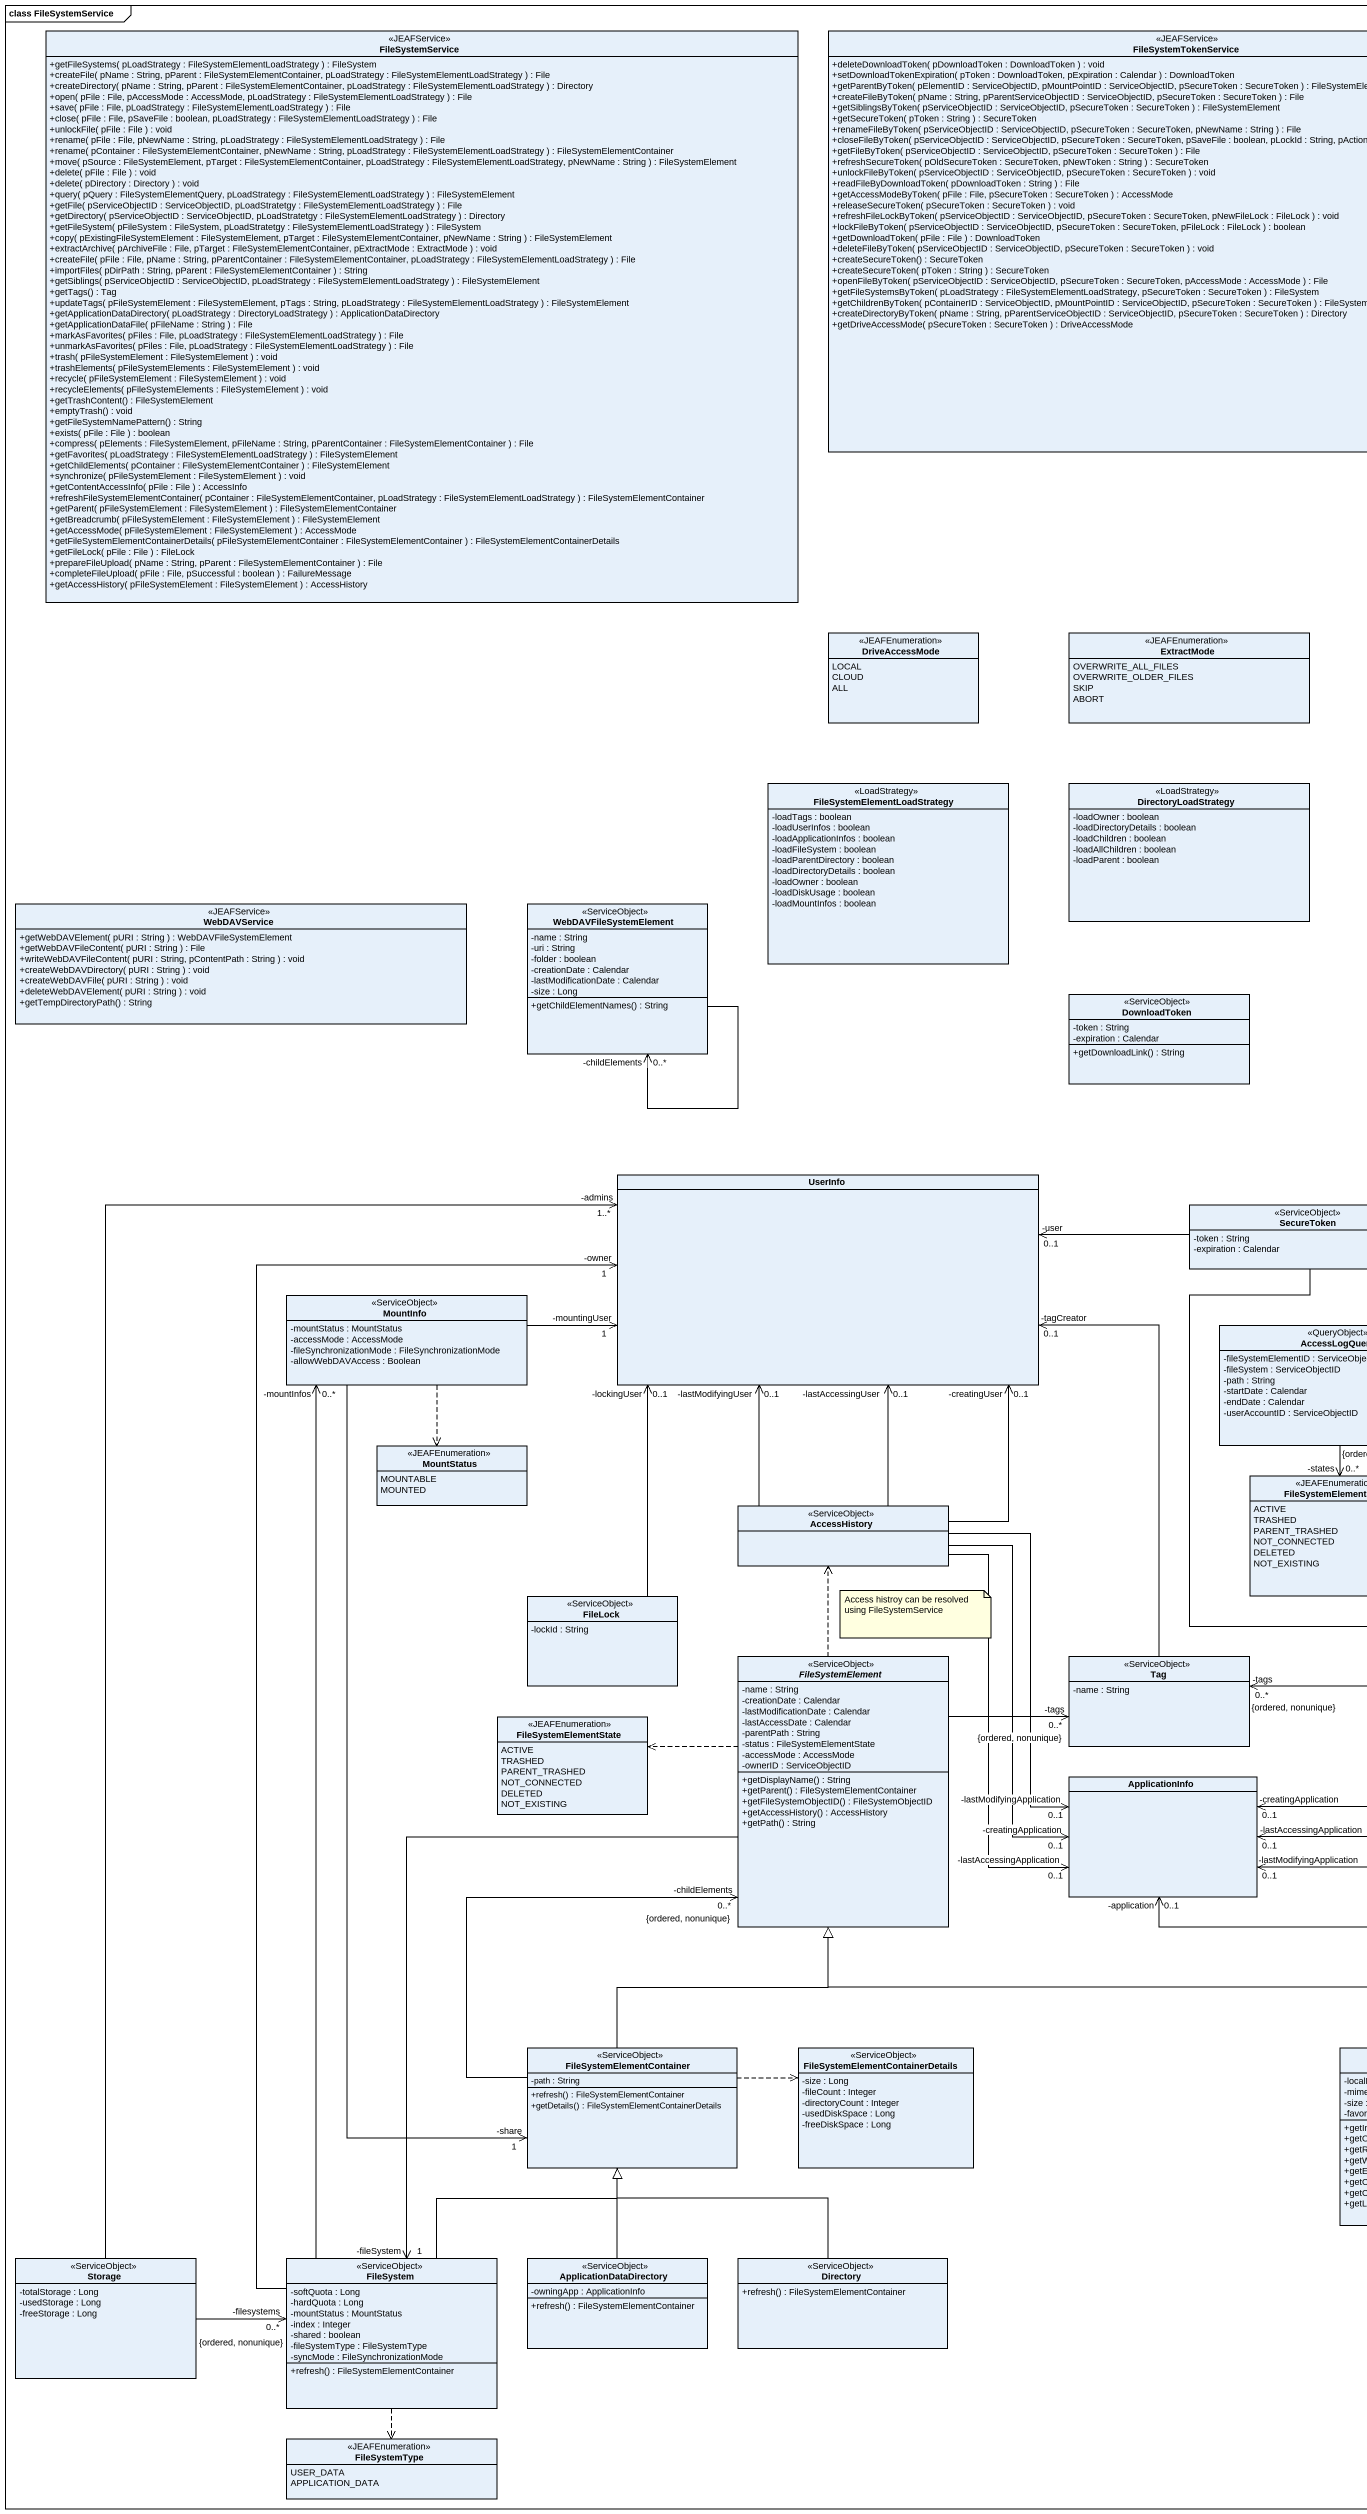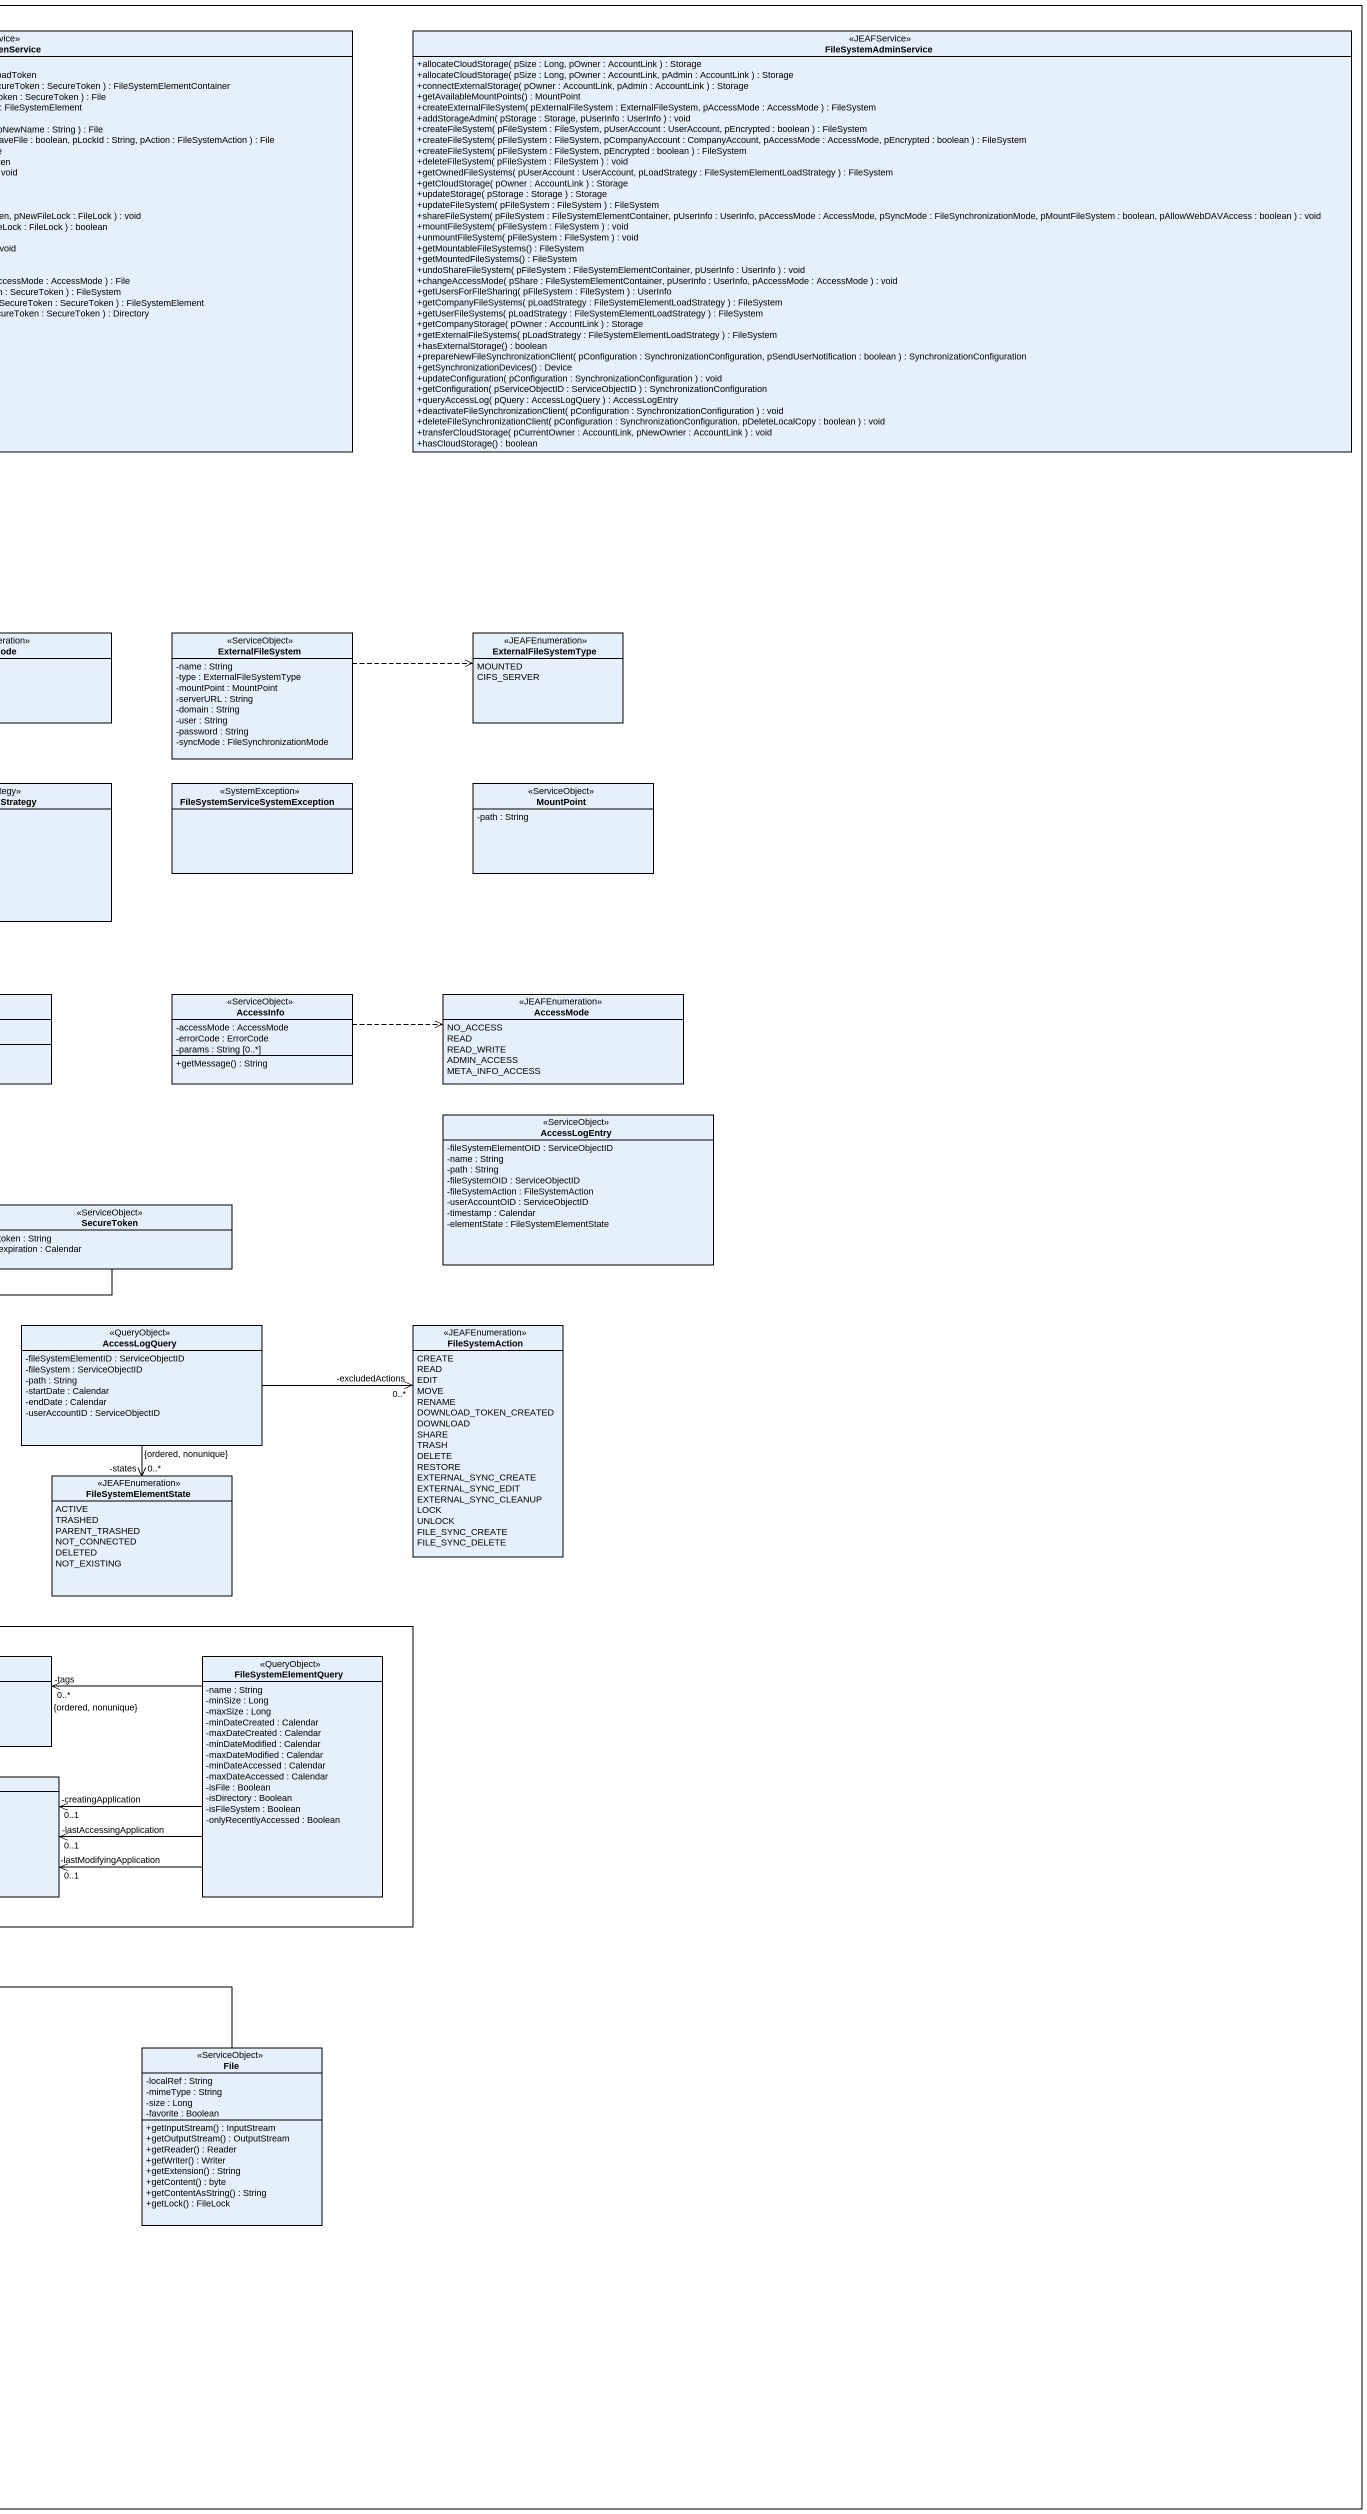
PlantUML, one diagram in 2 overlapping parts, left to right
@startuml
mainframe class FileSystemService
hide circle
hide empty members
skinparam classAttributeIconSize 0
interface FileSystemService <<JEAFService>> {
  +getFileSystems( pLoadStrategy : FileSystemElementLoadStrategy ) : FileSystem
  +createFile( pName : String, pParent : FileSystemElementContainer, pLoadStrategy : FileSystemElementLoadStrategy ) : File
  +createDirectory( pName : String, pParent : FileSystemElementContainer, pLoadStrategy : FileSystemElementLoadStrategy ) : Directory
  +open( pFile : File, pAccessMode : AccessMode, pLoadStrategy : FileSystemElementLoadStrategy ) : File
  +save( pFile : File, pLoadStrategy : FileSystemElementLoadStrategy ) : File
  +close( pFile : File, pSaveFile : boolean, pLoadStrategy : FileSystemElementLoadStrategy ) : File
  +unlockFile( pFile : File ) : void
  +rename( pFile : File, pNewName : String, pLoadStrategy : FileSystemElementLoadStrategy ) : File
  +rename( pContainer : FileSystemElementContainer, pNewName : String, pLoadStrategy : FileSystemElementLoadStrategy ) : FileSystemElementContainer
  +move( pSource : FileSystemElement, pTarget : FileSystemElementContainer, pLoadStrategy : FileSystemElementLoadStrategy, pNewName : String ) : FileSystemElement
  +delete( pFile : File ) : void
  +delete( pDirectory : Directory ) : void
  +query( pQuery : FileSystemElementQuery, pLoadStrategy : FileSystemElementLoadStrategy ) : FileSystemElement
  +getFile( pServiceObjectID : ServiceObjectID, pLoadStratetgy : FileSystemElementLoadStrategy ) : File
  +getDirectory( pServiceObjectID : ServiceObjectID, pLoadStratetgy : FileSystemElementLoadStrategy ) : Directory
  +getFileSystem( pFileSystem : FileSystem, pLoadStratetgy : FileSystemElementLoadStrategy ) : FileSystem
  +copy( pExistingFileSystemElement : FileSystemElement, pTarget : FileSystemElementContainer, pNewName : String ) : FileSystemElement
  +extractArchive( pArchiveFile : File, pTarget : FileSystemElementContainer, pExtractMode : ExtractMode ) : void
  +createFile( pFile : File, pName : String, pParentContainer : FileSystemElementContainer, pLoadStrategy : FileSystemElementLoadStrategy ) : File
  +importFiles( pDirPath : String, pParent : FileSystemElementContainer ) : String
  +getSiblings( pServiceObjectID : ServiceObjectID, pLoadStrategy : FileSystemElementLoadStrategy ) : FileSystemElement
  +getTags() : Tag
  +updateTags( pFileSystemElement : FileSystemElement, pTags : String, pLoadStrategy : FileSystemElementLoadStrategy ) : FileSystemElement
  +getApplicationDataDirectory( pLoadStrategy : DirectoryLoadStrategy ) : ApplicationDataDirectory
  +getApplicationDataFile( pFileName : String ) : File
  +markAsFavorites( pFiles : File, pLoadStrategy : FileSystemElementLoadStrategy ) : File
  +unmarkAsFavorites( pFiles : File, pLoadStrategy : FileSystemElementLoadStrategy ) : File
  +trash( pFileSystemElement : FileSystemElement ) : void
  +trashElements( pFileSystemElements : FileSystemElement ) : void
  +recycle( pFileSystemElement : FileSystemElement ) : void
  +recycleElements( pFileSystemElements : FileSystemElement ) : void
  +getTrashContent() : FileSystemElement
  +emptyTrash() : void
  +getFileSystemNamePattern() : String
  +exists( pFile : File ) : boolean
  +compress( pElements : FileSystemElement, pFileName : String, pParentContainer : FileSystemElementContainer ) : File
  +getFavorites( pLoadStrategy : FileSystemElementLoadStrategy ) : FileSystemElement
  +getChildElements( pContainer : FileSystemElementContainer ) : FileSystemElement
  +synchronize( pFileSystemElement : FileSystemElement ) : void
  +getContentAccessInfo( pFile : File ) : AccessInfo
  +refreshFileSystemElementContainer( pContainer : FileSystemElementContainer, pLoadStrategy : FileSystemElementLoadStrategy ) : FileSystemElementContainer
  +getParent( pFileSystemElement : FileSystemElement ) : FileSystemElementContainer
  +getBreadcrumb( pFileSystemElement : FileSystemElement ) : FileSystemElement
  +getAccessMode( pFileSystemElement : FileSystemElement ) : AccessMode
  +getFileSystemElementContainerDetails( pFileSystemElementContainer : FileSystemElementContainer ) : FileSystemElementContainerDetails
  +getFileLock( pFile : File ) : FileLock
  +prepareFileUpload( pName : String, pParent : FileSystemElementContainer ) : File
  +completeFileUpload( pFile : File, pSuccessful : boolean ) : FailureMessage
  +getAccessHistory( pFileSystemElement : FileSystemElement ) : AccessHistory
}
interface FileSystemTokenService <<JEAFService>> {
  +deleteDownloadToken( pDownloadToken : DownloadToken ) : void
  +setDownloadTokenExpiration( pToken : DownloadToken, pExpiration : Calendar ) : DownloadToken
  +getParentByToken( pElementID : ServiceObjectID, pMountPointID : ServiceObjectID, pSecureToken : SecureToken ) : FileSystemElementContainer
  +createFileByToken( pName : String, pParentServiceObjectID : ServiceObjectID, pSecureToken : SecureToken ) : File
  +getSiblingsByToken( pServiceObjectID : ServiceObjectID, pSecureToken : SecureToken ) : FileSystemElement
  +getSecureToken( pToken : String ) : SecureToken
  +renameFileByToken( pServiceObjectID : ServiceObjectID, pSecureToken : SecureToken, pNewName : String ) : File
  +closeFileByToken( pServiceObjectID : ServiceObjectID, pSecureToken : SecureToken, pSaveFile : boolean, pLockId : String, pAction : FileSystemAction ) : File
  +getFileByToken( pServiceObjectID : ServiceObjectID, pSecureToken : SecureToken ) : File
  +refreshSecureToken( pOldSecureToken : SecureToken, pNewToken : String ) : SecureToken
  +unlockFileByToken( pServiceObjectID : ServiceObjectID, pSecureToken : SecureToken ) : void
  +readFileByDownloadToken( pDownloadToken : String ) : File
  +getAccessModeByToken( pFile : File, pSecureToken : SecureToken ) : AccessMode
  +releaseSecureToken( pSecureToken : SecureToken ) : void
  +refreshFileLockByToken( pServiceObjectID : ServiceObjectID, pSecureToken : SecureToken, pNewFileLock : FileLock ) : void
  +lockFileByToken( pServiceObjectID : ServiceObjectID, pSecureToken : SecureToken, pFileLock : FileLock ) : boolean
  +getDownloadToken( pFile : File ) : DownloadToken
  +deleteFileByToken( pServiceObjectID : ServiceObjectID, pSecureToken : SecureToken ) : void
  +createSecureToken() : SecureToken
  +createSecureToken( pToken : String ) : SecureToken
  +openFileByToken( pServiceObjectID : ServiceObjectID, pSecureToken : SecureToken, pAccessMode : AccessMode ) : File
  +getFileSystemsByToken( pLoadStrategy : FileSystemElementLoadStrategy, pSecureToken : SecureToken ) : FileSystem
  +getChildrenByToken( pContainerID : ServiceObjectID, pMountPointID : ServiceObjectID, pSecureToken : SecureToken ) : FileSystemElement
  +createDirectoryByToken( pName : String, pParentServiceObjectID : ServiceObjectID, pSecureToken : SecureToken ) : Directory
  +getDriveAccessMode( pSecureToken : SecureToken ) : DriveAccessMode
}
interface FileSystemAdminService <<JEAFService>> {
  +allocateCloudStorage( pSize : Long, pOwner : AccountLink ) : Storage
  +allocateCloudStorage( pSize : Long, pOwner : AccountLink, pAdmin : AccountLink ) : Storage
  +connectExternalStorage( pOwner : AccountLink, pAdmin : AccountLink ) : Storage
  +getAvailableMountPoints() : MountPoint
  +createExternalFileSystem( pExternalFileSystem : ExternalFileSystem, pAccessMode : AccessMode ) : FileSystem
  +addStorageAdmin( pStorage : Storage, pUserInfo : UserInfo ) : void
  +createFileSystem( pFileSystem : FileSystem, pUserAccount : UserAccount, pEncrypted : boolean ) : FileSystem
  +createFileSystem( pFileSystem : FileSystem, pCompanyAccount : CompanyAccount, pAccessMode : AccessMode, pEncrypted : boolean ) : FileSystem
  +createFileSystem( pFileSystem : FileSystem, pEncrypted : boolean ) : FileSystem
  +deleteFileSystem( pFileSystem : FileSystem ) : void
  +getOwnedFileSystems( pUserAccount : UserAccount, pLoadStrategy : FileSystemElementLoadStrategy ) : FileSystem
  +getCloudStorage( pOwner : AccountLink ) : Storage
  +updateStorage( pStorage : Storage ) : Storage
  +updateFileSystem( pFileSystem : FileSystem ) : FileSystem
  +shareFileSystem( pFileSystem : FileSystemElementContainer, pUserInfo : UserInfo, pAccessMode : AccessMode, pSyncMode : FileSynchronizationMode, pMountFileSystem : boolean, pAllowWebDAVAccess : boolean ) : void
  +mountFileSystem( pFileSystem : FileSystem ) : void
  +unmountFileSystem( pFileSystem : FileSystem ) : void
  +getMountableFileSystems() : FileSystem
  +getMountedFileSystems() : FileSystem
  +undoShareFileSystem( pFileSystem : FileSystemElementContainer, pUserInfo : UserInfo ) : void
  +changeAccessMode( pShare : FileSystemElementContainer, pUserInfo : UserInfo, pAccessMode : AccessMode ) : void
  +getUsersForFileSharing( pFileSystem : FileSystem ) : UserInfo
  +getCompanyFileSystems( pLoadStrategy : FileSystemElementLoadStrategy ) : FileSystem
  +getUserFileSystems( pLoadStrategy : FileSystemElementLoadStrategy ) : FileSystem
  +getCompanyStorage( pOwner : AccountLink ) : Storage
  +getExternalFileSystems( pLoadStrategy : FileSystemElementLoadStrategy ) : FileSystem
  +hasExternalStorage() : boolean
  +prepareNewFileSynchronizationClient( pConfiguration : SynchronizationConfiguration, pSendUserNotification : boolean ) : SynchronizationConfiguration
  +getSynchronizationDevices() : Device
  +updateConfiguration( pConfiguration : SynchronizationConfiguration ) : void
  +getConfiguration( pServiceObjectID : ServiceObjectID ) : SynchronizationConfiguration
  +queryAccessLog( pQuery : AccessLogQuery ) : AccessLogEntry
  +deactivateFileSynchronizationClient( pConfiguration : SynchronizationConfiguration ) : void
  +deleteFileSynchronizationClient( pConfiguration : SynchronizationConfiguration, pDeleteLocalCopy : boolean ) : void
  +transferCloudStorage( pCurrentOwner : AccountLink, pNewOwner : AccountLink ) : void
  +hasCloudStorage() : boolean
}
enum DriveAccessMode <<JEAFEnumeration>> {
  LOCAL
  CLOUD
  ALL
}
enum ExtractMode <<JEAFEnumeration>> {
  OVERWRITE_ALL_FILES
  OVERWRITE_OLDER_FILES
  SKIP
  ABORT
}
class ExternalFileSystem <<ServiceObject>> {
  -name : String
  -type : ExternalFileSystemType
  -mountPoint : MountPoint
  -serverURL : String
  -domain : String
  -user : String
  -password : String
  -syncMode : FileSynchronizationMode
}
enum ExternalFileSystemType <<JEAFEnumeration>> {
  MOUNTED
  CIFS_SERVER
}
class "FileSystemElementLoadStrategy" as FileSystemElementLoadStrateg <<LoadStrategy>> {
  -loadTags : boolean
  -loadUserInfos : boolean
  -loadApplicationInfos : boolean
  -loadFileSystem : boolean
  -loadParentDirectory : boolean
  -loadDirectoryDetails : boolean
  -loadOwner : boolean
  -loadDiskUsage : boolean
  -loadMountInfos : boolean
}
class DirectoryLoadStrategy <<LoadStrategy>> {
  -loadOwner : boolean
  -loadDirectoryDetails : boolean
  -loadChildren : boolean
  -loadAllChildren : boolean
  -loadParent : boolean
}
class "FileSystemServiceSystemException" as FileSystemServiceSystemExcep <<SystemException>>
class MountPoint <<ServiceObject>> {
  -path : String
}
interface WebDAVService <<JEAFService>> {
  +getWebDAVElement( pURI : String ) : WebDAVFileSystemElement
  +getWebDAVFileContent( pURI : String ) : File
  +writeWebDAVFileContent( pURI : String, pContentPath : String ) : void
  +createWebDAVDirectory( pURI : String ) : void
  +createWebDAVFile( pURI : String ) : void
  +deleteWebDAVElement( pURI : String ) : void
  +getTempDirectoryPath() : String
}
class WebDAVFileSystemElement <<ServiceObject>> {
  -name : String
  -uri : String
  -folder : boolean
  -creationDate : Calendar
  -lastModificationDate : Calendar
  -size : Long
  +getChildElementNames() : String
}
class DownloadToken <<ServiceObject>> {
  -token : String
  -expiration : Calendar
  +getDownloadLink() : String
}
class AccessInfo <<ServiceObject>> {
  -accessMode : AccessMode
  -errorCode : ErrorCode
  -params : String [0..*]
  +getMessage() : String
}
enum AccessMode <<JEAFEnumeration>> {
  NO_ACCESS
  READ
  READ_WRITE
  ADMIN_ACCESS
  META_INFO_ACCESS
}
class AccessLogEntry <<ServiceObject>> {
  -fileSystemElementOID : ServiceObjectID
  -name : String
  -path : String
  -fileSystemOID : ServiceObjectID
  -fileSystemAction : FileSystemAction
  -userAccountOID : ServiceObjectID
  -timestamp : Calendar
  -elementState : FileSystemElementState
}
class UserInfo
class SecureToken <<ServiceObject>> {
  -token : String
  -expiration : Calendar
}
class MountInfo <<ServiceObject>> {
  -mountStatus : MountStatus
  -accessMode : AccessMode
  -fileSynchronizationMode : FileSynchronizationMode
  -allowWebDAVAccess : Boolean
}
class AccessLogQuery <<QueryObject>> {
  -fileSystemElementID : ServiceObjectID
  -fileSystem : ServiceObjectID
  -path : String
  -startDate : Calendar
  -endDate : Calendar
  -userAccountID : ServiceObjectID
}
enum FileSystemAction <<JEAFEnumeration>> {
  CREATE
  READ
  EDIT
  MOVE
  RENAME
  DOWNLOAD_TOKEN_CREATED
  DOWNLOAD
  SHARE
  TRASH
  DELETE
  RESTORE
  EXTERNAL_SYNC_CREATE
  EXTERNAL_SYNC_EDIT
  EXTERNAL_SYNC_CLEANUP
  LOCK
  UNLOCK
  FILE_SYNC_CREATE
  FILE_SYNC_DELETE
}
enum MountStatus <<JEAFEnumeration>> {
  MOUNTABLE
  MOUNTED
}
enum FileSystemElementState <<JEAFEnumeration>> {
  ACTIVE
  TRASHED
  PARENT_TRASHED
  NOT_CONNECTED
  DELETED
  NOT_EXISTING
}
class AccessHistory <<ServiceObject>>
class FileLock <<ServiceObject>> {
  -lockId : String
}
abstract class FileSystemElement <<ServiceObject>> {
  -name : String
  -creationDate : Calendar
  -lastModificationDate : Calendar
  -lastAccessDate : Calendar
  -parentPath : String
  -status : FileSystemElementState
  -accessMode : AccessMode
  -ownerID : ServiceObjectID
  +getDisplayName() : String
  +getParent() : FileSystemElementContainer
  +getFileSystemObjectID() : FileSystemObjectID
  +getAccessHistory() : AccessHistory
  +getPath() : String
}
class Tag <<ServiceObject>> {
  -name : String
}
class FileSystemElementQuery <<QueryObject>> {
  -name : String
  -minSize : Long
  -maxSize : Long
  -minDateCreated : Calendar
  -maxDateCreated : Calendar
  -minDateModified : Calendar
  -maxDateModified : Calendar
  -minDateAccessed : Calendar
  -maxDateAccessed : Calendar
  -isFile : Boolean
  -isDirectory : Boolean
  -isFileSystem : Boolean
  -onlyRecentlyAccessed : Boolean
}
enum "FileSystemElementState" as FileSystemElementState_2 <<JEAFEnumeration>> {
  ACTIVE
  TRASHED
  PARENT_TRASHED
  NOT_CONNECTED
  DELETED
  NOT_EXISTING
}
class ApplicationInfo
class FileSystemElementContainer <<ServiceObject>> {
  -path : String
  +refresh() : FileSystemElementContainer
  +getDetails() : FileSystemElementContainerDetails
}
class "FileSystemElementContainerDetails" as FileSystemElementContainerDe <<ServiceObject>> {
  -size : Long
  -fileCount : Integer
  -directoryCount : Integer
  -usedDiskSpace : Long
  -freeDiskSpace : Long
}
class "File" as File_ <<ServiceObject>> {
  -localRef : String
  -mimeType : String
  -size : Long
  -favorite : Boolean
  +getInputStream() : InputStream
  +getOutputStream() : OutputStream
  +getReader() : Reader
  +getWriter() : Writer
  +getExtension() : String
  +getContent() : byte
  +getContentAsString() : String
  +getLock() : FileLock
}
class "Storage" as Storage_ <<ServiceObject>> {
  -totalStorage : Long
  -usedStorage : Long
  -freeStorage : Long
}
class FileSystem <<ServiceObject>> {
  -softQuota : Long
  -hardQuota : Long
  -mountStatus : MountStatus
  -index : Integer
  -shared : boolean
  -fileSystemType : FileSystemType
  -syncMode : FileSynchronizationMode
  +refresh() : FileSystemElementContainer
}
class ApplicationDataDirectory <<ServiceObject>> {
  -owningApp : ApplicationInfo
  +refresh() : FileSystemElementContainer
}
class Directory <<ServiceObject>> {
  +refresh() : FileSystemElementContainer
}
enum FileSystemType <<JEAFEnumeration>> {
  USER_DATA
  APPLICATION_DATA
}
ExternalFileSystem .right.> ExternalFileSystemType
WebDAVFileSystemElement --> "-childElements\n0..*" WebDAVFileSystemElement
AccessInfo .right.> AccessMode
UserInfo "-owner\n1" <-- FileSystem
SecureToken -left-> "0..1\n-user" UserInfo
SecureToken --> "-application\n0..1" ApplicationInfo
MountInfo -right-> "-mountingUser\n1" UserInfo
MountInfo ..> MountStatus
MountInfo --> "-share\n1" FileSystemElementContainer
AccessLogQuery -right-> "-excludedActions\n0..*" FileSystemAction
AccessLogQuery --> "-states\n0..*\n{ordered, nonunique}" FileSystemElementState
AccessHistory -up-> "-lastAccessingUser\n0..1" UserInfo
AccessHistory -up-> "-lastModifyingUser\n0..1" UserInfo
AccessHistory -up-> "-creatingUser\n0..1" UserInfo
AccessHistory --> "-creatingApplication\n0..1" ApplicationInfo
AccessHistory --> "-lastModifyingApplication\n0..1" ApplicationInfo
AccessHistory --> "-lastAccessingApplication\n0..1" ApplicationInfo
FileLock -up-> "-lockingUser\n0..1" UserInfo
FileSystemElement .up.> AccessHistory
FileSystemElement .left.> FileSystemElementState_2
Tag -up-> "0..1\n-tagCreator" UserInfo
Tag "-tags\n0..*\n{ordered, nonunique}" <-left- FileSystemElement
FileSystemElementQuery -left-> "-tags\n0..*\n{ordered, nonunique}" Tag
FileSystemElementQuery -left-> "-creatingApplication\n0..1" ApplicationInfo
FileSystemElementQuery -left-> "-lastAccessingApplication\n0..1" ApplicationInfo
FileSystemElementQuery -left-> "-lastModifyingApplication\n0..1" ApplicationInfo
FileSystemElementContainer -up-> "-childElements\n0..*\n{ordered, nonunique}" FileSystemElement
FileSystemElementContainer -up-|> FileSystemElement
FileSystemElementContainer .right.> FileSystemElementContainerDe
File_ -left-|> FileSystemElement
Storage_ -up-> "-admins\n1..*" UserInfo
Storage_ -right-> "-filesystems\n0..*\n{ordered, nonunique}" FileSystem
FileSystem -up-> "-mountInfos\n0..*" MountInfo
FileSystem "-fileSystem\n1" <-up- FileSystemElement
FileSystem -up-|> FileSystemElementContainer
FileSystem ..> FileSystemType
ApplicationDataDirectory -up-|> FileSystemElementContainer
Directory -up-|> FileSystemElementContainer
note as N1
  Access histroy can be resolved using FileSystemService
end note
@enduml
